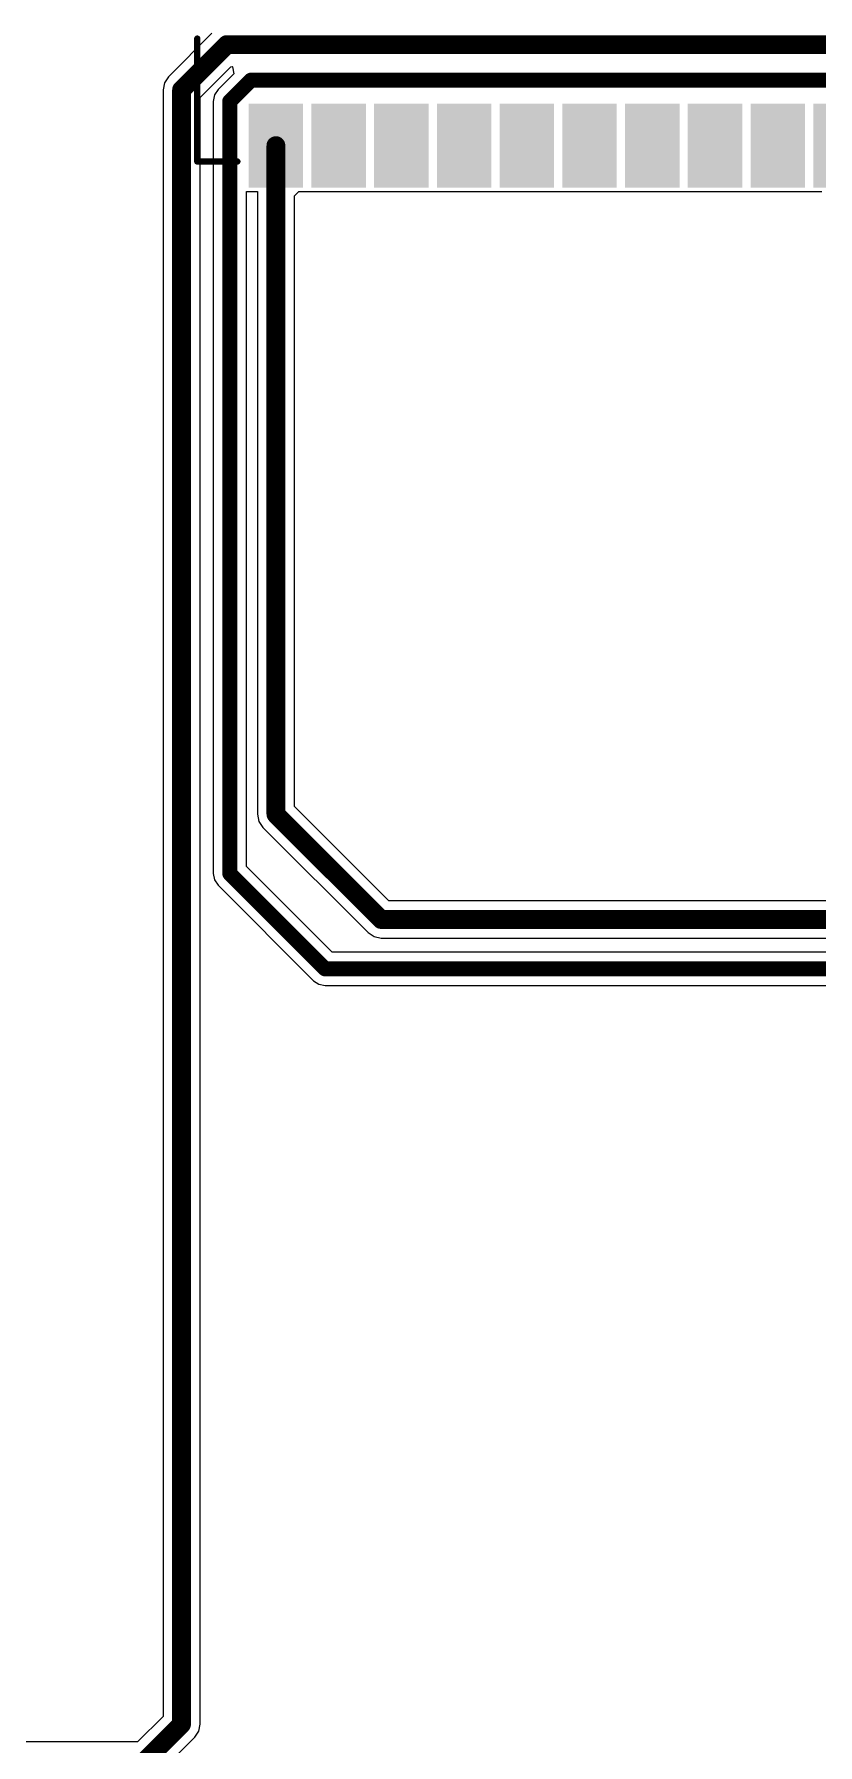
# Model space of a CAD drawing. Header units: inches. Extents: x -5 to 433, y -20 to 71.
# Drawn here: x 55.97 to 71.83, y -1.67 to 32.96 of the extents above; entities that cross this region are included whole.
import ezdxf

# ---------------------------------------------------------------- set-up
doc = ezdxf.new("R2010")
doc.units = ezdxf.units.IN
for name, color, linetype in [('Keep-Out Layer', 6, 'Continuous'), ('Top Layer', 1, 'Continuous'), ('Top Overlay', 2, 'Continuous'), ('Top Paste', 8, 'Continuous'), ('Top Solder', 216, 'Continuous')]:
    doc.layers.add(name, color=color, linetype=linetype)

# ---------------------------------------------------------------- blocks, each defined once
blk = doc.blocks.new('38_SMD_M______10')
at = {"layer": 'Keep-Out Layer'}
blk.add_hatch(color=6, dxfattribs=at).paths.add_polyline_path([(-9.042692099999998, 10.28703302), (9.0421079, 10.28703302), (9.0421079, 16.38303302), (-9.042692099999998, 16.38303302)])
at = {"layer": 'Top Layer'}
for points in [[(-9.500000049999999, 9.330000389999999), (-8.00000051, 9.330000389999999), (-8.00000051, 8.42999965), (-9.500000049999999, 8.42999965)], [(8.00000051, 9.330000389999999), (9.500000049999999, 9.330000389999999), (9.500000049999999, 8.42999965), (8.00000051, 8.42999965)], [(-9.500000049999999, 8.060000389999999), (-8.00000051, 8.060000389999999), (-8.00000051, 7.15999965), (-9.500000049999999, 7.15999965)], [(8.00000051, 8.060000389999999), (9.500000049999999, 8.060000389999999), (9.500000049999999, 7.15999965), (8.00000051, 7.15999965)], [(-9.500000049999999, 6.790000389999999), (-8.00000051, 6.790000389999999), (-8.00000051, 5.88999965), (-9.500000049999999, 5.88999965)], [(8.00000051, 6.790000389999999), (9.500000049999999, 6.790000389999999), (9.500000049999999, 5.88999965), (8.00000051, 5.88999965)], [(-9.500000049999999, 5.52000039), (-8.00000051, 5.52000039), (-8.00000051, 4.61999965), (-9.500000049999999, 4.61999965)], [(8.00000051, 5.52000039), (9.500000049999999, 5.52000039), (9.500000049999999, 4.61999965), (8.00000051, 4.61999965)], [(-9.500000049999999, 4.250000389999999), (-8.00000051, 4.250000389999999), (-8.00000051, 3.34999965), (-9.500000049999999, 3.34999965)], [(8.00000051, 4.250000389999999), (9.500000049999999, 4.250000389999999), (9.500000049999999, 3.34999965), (8.00000051, 3.34999965)], [(-9.500000049999999, 2.98000039), (-8.00000051, 2.98000039), (-8.00000051, 2.07999965), (-9.500000049999999, 2.07999965)], [(-3.10000015, 3.01000033), (-2.19999941, 3.01000033), (-2.19999941, 2.10999959), (-3.10000015, 2.10999959)], [(-1.70000041, 3.01000033), (-0.7999996699999999, 3.01000033), (-0.7999996699999999, 2.10999959), (-1.70000041, 2.10999959)], [(-0.30000067, 3.01000033), (0.6000000699999999, 3.01000033), (0.6000000699999999, 2.10999959), (-0.30000067, 2.10999959)], [(8.00000051, 2.98000039), (9.500000049999999, 2.98000039), (9.500000049999999, 2.07999965), (8.00000051, 2.07999965)], [(-9.500000049999999, 1.71000039), (-8.00000051, 1.71000039), (-8.00000051, 0.80999965), (-9.500000049999999, 0.80999965)], [(-3.10000015, 1.61000059), (-2.19999941, 1.61000059), (-2.19999941, 0.7099998499999999), (-3.10000015, 0.7099998499999999)], [(-1.70000041, 1.61000059), (-0.7999996699999999, 1.61000059), (-0.7999996699999999, 0.7099998499999999), (-1.70000041, 0.7099998499999999)], [(-0.30000067, 1.61000059), (0.6000000699999999, 1.61000059), (0.6000000699999999, 0.7099998499999999), (-0.30000067, 0.7099998499999999)], [(8.00000051, 1.71000039), (9.500000049999999, 1.71000039), (9.500000049999999, 0.80999965), (8.00000051, 0.80999965)], [(-9.500000049999999, 0.44000039), (-8.00000051, 0.44000039), (-8.00000051, -0.46000035), (-9.500000049999999, -0.46000035)], [(8.00000051, 0.44000039), (9.500000049999999, 0.44000039), (9.500000049999999, -0.46000035), (8.00000051, -0.46000035)], [(-3.10000015, 0.21000085), (-2.19999941, 0.21000085), (-2.19999941, -0.68999989), (-3.10000015, -0.68999989)], [(-1.70000041, 0.21000085), (-0.7999996699999999, 0.21000085), (-0.7999996699999999, -0.68999989), (-1.70000041, -0.68999989)], [(-0.30000067, 0.21000085), (0.6000000699999999, 0.21000085), (0.6000000699999999, -0.68999989), (-0.30000067, -0.68999989)], [(-9.500000049999999, -0.82999961), (-8.00000051, -0.82999961), (-8.00000051, -1.73000035), (-9.500000049999999, -1.73000035)], [(8.00000051, -0.82999961), (9.500000049999999, -0.82999961), (9.500000049999999, -1.73000035), (8.00000051, -1.73000035)], [(-9.500000049999999, -2.09999961), (-8.00000051, -2.09999961), (-8.00000051, -3.00000035), (-9.500000049999999, -3.00000035)], [(8.00000051, -2.09999961), (9.500000049999999, -2.09999961), (9.500000049999999, -3.00000035), (8.00000051, -3.00000035)], [(-9.500000049999999, -3.36999961), (-8.00000051, -3.36999961), (-8.00000051, -4.270000349999999), (-9.500000049999999, -4.270000349999999)], [(8.00000051, -3.36999961), (9.500000049999999, -3.36999961), (9.500000049999999, -4.270000349999999), (8.00000051, -4.270000349999999)], [(-9.500000049999999, -4.63999961), (-8.00000051, -4.63999961), (-8.00000051, -5.54000035), (-9.500000049999999, -5.54000035)], [(8.00000051, -4.63999961), (9.500000049999999, -4.63999961), (9.500000049999999, -5.54000035), (8.00000051, -5.54000035)], [(-9.500000049999999, -5.90999961), (-8.00000051, -5.90999961), (-8.00000051, -6.810000349999999), (-9.500000049999999, -6.810000349999999)], [(8.00000051, -5.90999961), (9.500000049999999, -5.90999961), (9.500000049999999, -6.810000349999999), (8.00000051, -6.810000349999999)], [(-9.500000049999999, -7.179999609999999), (-8.00000051, -7.179999609999999), (-8.00000051, -8.080000349999999), (-9.500000049999999, -8.080000349999999)], [(8.00000051, -7.179999609999999), (9.500000049999999, -7.179999609999999), (9.500000049999999, -8.080000349999999), (8.00000051, -8.080000349999999)], [(-6.159999109999999, -9.62999979), (-6.159999109999999, -8.13000025), (-5.25999837, -8.13000025), (-5.25999837, -9.62999979)], [(-4.88999911, -9.62999979), (-4.88999911, -8.13000025), (-3.989998369999999, -8.13000025), (-3.989998369999999, -9.62999979)], [(-3.61999911, -9.62999979), (-3.61999911, -8.13000025), (-2.71999837, -8.13000025), (-2.71999837, -9.62999979)], [(-2.34999911, -9.62999979), (-2.34999911, -8.13000025), (-1.44999837, -8.13000025), (-1.44999837, -9.62999979)], [(-1.07999911, -9.62999979), (-1.07999911, -8.13000025), (-0.1799983700000001, -8.13000025), (-0.1799983699999999, -9.62999979)], [(0.1900008900000001, -9.62999979), (0.1900008899999998, -8.13000025), (1.09000163, -8.13000025), (1.09000163, -9.62999979)], [(1.46000089, -9.62999979), (1.46000089, -8.13000025), (2.36000163, -8.13000025), (2.36000163, -9.62999979)], [(2.73000089, -9.62999979), (2.73000089, -8.13000025), (3.63000163, -8.13000025), (3.63000163, -9.62999979)], [(4.00000089, -9.62999979), (4.00000089, -8.13000025), (4.900001629999999, -8.13000025), (4.900001629999999, -9.62999979)], [(5.270000889999999, -9.62999979), (5.270000889999999, -8.13000025), (6.17000163, -8.13000025), (6.17000163, -9.62999979)]]:
    blk.add_hatch(color=1, dxfattribs=at).paths.add_polyline_path(points)
at = {"layer": 'Top Overlay'}
for points in [[(-7.89911552, 15.21456444), (-5.43531552, 15.21456444), (-5.43531552, 15.74796444), (-7.89911552, 15.74796444)], [(-7.89911552, 11.58236444), (-7.187915519999999, 11.58236444), (-7.187915519999999, 15.74796444), (-7.89911552, 15.74796444)], [(-5.43531552, 15.74796444), (-6.146515519999999, 15.74796444), (-6.146515519999999, 11.58236444), (-5.43531552, 11.58236444)], [(-5.51151552, 15.21456444), (-2.97151552, 15.21456444), (-2.97151552, 15.74796444), (-5.51151552, 15.74796444)], [(-2.97151552, 13.20796444), (-2.97151552, 15.74796444), (-3.50491552, 15.74796444), (-3.50491552, 13.20796444)], [(-1.49831552, 15.21456444), (1.04168448, 15.21456444), (1.04168448, 15.74796444), (-1.49831552, 15.74796444)], [(-0.96491552, 13.20796444), (-0.96491552, 15.74796444), (-1.49831552, 15.74796444), (-1.49831552, 13.20796444)], [(0.5082844799999999, 15.74796444), (0.5082844799999999, 13.20796444), (1.04168448, 13.20796444), (1.04168448, 15.74796444)], [(2.51488448, 15.21456444), (5.05488448, 15.21456444), (5.05488448, 15.74796444), (2.51488448, 15.74796444)], [(3.04828448, 13.20796444), (3.04828448, 15.74796444), (2.51488448, 15.74796444), (2.51488448, 13.20796444)], [(5.05488448, 13.20796444), (5.05488448, 15.74796444), (4.52148448, 15.74796444), (4.52148448, 13.20796444)], [(7.06148448, 13.20796444), (7.06148448, 15.74796444), (6.52808448, 15.74796444), (6.52808448, 13.20796444)], [(-3.50491552, 13.20796444), (-0.96491552, 13.20796444), (-0.96491552, 13.74136444), (-3.50491552, 13.74136444)], [(0.5082844799999999, 13.20796444), (3.04828448, 13.20796444), (3.04828448, 13.74136444), (0.5082844799999999, 13.74136444)], [(4.52148448, 13.20796444), (7.06148448, 13.20796444), (7.06148448, 13.74136444), (4.52148448, 13.74136444)], [(-9.520572779999998, 9.3613986), (-7.540571659999999, 9.3613986), (-7.540571659999999, 9.801397719999999), (-9.520572779999998, 9.801397719999999)], [(-7.95859978, 8.327593199999999), (-7.540602139999999, 8.327593199999999), (-7.540602139999999, 9.405594599999999), (-7.95859978, 9.405594599999999)]]:
    blk.add_hatch(color=2, dxfattribs=at).paths.add_polyline_path(points)
at = {"layer": 'Top Paste'}
for points in [[(-9.500000049999999, 9.330000389999999), (-8.00000051, 9.330000389999999), (-8.00000051, 8.42999965), (-9.500000049999999, 8.42999965)], [(8.00000051, 9.330000389999999), (9.500000049999999, 9.330000389999999), (9.500000049999999, 8.42999965), (8.00000051, 8.42999965)], [(-9.500000049999999, 8.060000389999999), (-8.00000051, 8.060000389999999), (-8.00000051, 7.15999965), (-9.500000049999999, 7.15999965)], [(8.00000051, 8.060000389999999), (9.500000049999999, 8.060000389999999), (9.500000049999999, 7.15999965), (8.00000051, 7.15999965)], [(-9.500000049999999, 6.790000389999999), (-8.00000051, 6.790000389999999), (-8.00000051, 5.88999965), (-9.500000049999999, 5.88999965)], [(8.00000051, 6.790000389999999), (9.500000049999999, 6.790000389999999), (9.500000049999999, 5.88999965), (8.00000051, 5.88999965)], [(-9.500000049999999, 5.52000039), (-8.00000051, 5.52000039), (-8.00000051, 4.61999965), (-9.500000049999999, 4.61999965)], [(8.00000051, 5.52000039), (9.500000049999999, 5.52000039), (9.500000049999999, 4.61999965), (8.00000051, 4.61999965)], [(-9.500000049999999, 4.250000389999999), (-8.00000051, 4.250000389999999), (-8.00000051, 3.34999965), (-9.500000049999999, 3.34999965)], [(8.00000051, 4.250000389999999), (9.500000049999999, 4.250000389999999), (9.500000049999999, 3.34999965), (8.00000051, 3.34999965)], [(-9.500000049999999, 2.98000039), (-8.00000051, 2.98000039), (-8.00000051, 2.07999965), (-9.500000049999999, 2.07999965)], [(-3.10000015, 3.01000033), (-2.19999941, 3.01000033), (-2.19999941, 2.10999959), (-3.10000015, 2.10999959)], [(-1.70000041, 3.01000033), (-0.7999996699999999, 3.01000033), (-0.7999996699999999, 2.10999959), (-1.70000041, 2.10999959)], [(-0.30000067, 3.01000033), (0.6000000699999999, 3.01000033), (0.6000000699999999, 2.10999959), (-0.30000067, 2.10999959)], [(8.00000051, 2.98000039), (9.500000049999999, 2.98000039), (9.500000049999999, 2.07999965), (8.00000051, 2.07999965)], [(-9.500000049999999, 1.71000039), (-8.00000051, 1.71000039), (-8.00000051, 0.80999965), (-9.500000049999999, 0.80999965)], [(-3.10000015, 1.61000059), (-2.19999941, 1.61000059), (-2.19999941, 0.7099998499999999), (-3.10000015, 0.7099998499999999)], [(-1.70000041, 1.61000059), (-0.7999996699999999, 1.61000059), (-0.7999996699999999, 0.7099998499999999), (-1.70000041, 0.7099998499999999)], [(-0.30000067, 1.61000059), (0.6000000699999999, 1.61000059), (0.6000000699999999, 0.7099998499999999), (-0.30000067, 0.7099998499999999)], [(8.00000051, 1.71000039), (9.500000049999999, 1.71000039), (9.500000049999999, 0.80999965), (8.00000051, 0.80999965)], [(-9.500000049999999, 0.44000039), (-8.00000051, 0.44000039), (-8.00000051, -0.46000035), (-9.500000049999999, -0.46000035)], [(8.00000051, 0.44000039), (9.500000049999999, 0.44000039), (9.500000049999999, -0.46000035), (8.00000051, -0.46000035)], [(-3.10000015, 0.21000085), (-2.19999941, 0.21000085), (-2.19999941, -0.68999989), (-3.10000015, -0.68999989)], [(-1.70000041, 0.21000085), (-0.7999996699999999, 0.21000085), (-0.7999996699999999, -0.68999989), (-1.70000041, -0.68999989)], [(-0.30000067, 0.21000085), (0.6000000699999999, 0.21000085), (0.6000000699999999, -0.68999989), (-0.30000067, -0.68999989)], [(-9.500000049999999, -0.82999961), (-8.00000051, -0.82999961), (-8.00000051, -1.73000035), (-9.500000049999999, -1.73000035)], [(8.00000051, -0.82999961), (9.500000049999999, -0.82999961), (9.500000049999999, -1.73000035), (8.00000051, -1.73000035)], [(-9.500000049999999, -2.09999961), (-8.00000051, -2.09999961), (-8.00000051, -3.00000035), (-9.500000049999999, -3.00000035)], [(8.00000051, -2.09999961), (9.500000049999999, -2.09999961), (9.500000049999999, -3.00000035), (8.00000051, -3.00000035)], [(-9.500000049999999, -3.36999961), (-8.00000051, -3.36999961), (-8.00000051, -4.270000349999999), (-9.500000049999999, -4.270000349999999)], [(8.00000051, -3.36999961), (9.500000049999999, -3.36999961), (9.500000049999999, -4.270000349999999), (8.00000051, -4.270000349999999)], [(-9.500000049999999, -4.63999961), (-8.00000051, -4.63999961), (-8.00000051, -5.54000035), (-9.500000049999999, -5.54000035)], [(8.00000051, -4.63999961), (9.500000049999999, -4.63999961), (9.500000049999999, -5.54000035), (8.00000051, -5.54000035)], [(-9.500000049999999, -5.90999961), (-8.00000051, -5.90999961), (-8.00000051, -6.810000349999999), (-9.500000049999999, -6.810000349999999)], [(8.00000051, -5.90999961), (9.500000049999999, -5.90999961), (9.500000049999999, -6.810000349999999), (8.00000051, -6.810000349999999)], [(-9.500000049999999, -7.179999609999999), (-8.00000051, -7.179999609999999), (-8.00000051, -8.080000349999999), (-9.500000049999999, -8.080000349999999)], [(8.00000051, -7.179999609999999), (9.500000049999999, -7.179999609999999), (9.500000049999999, -8.080000349999999), (8.00000051, -8.080000349999999)], [(-6.159999109999999, -9.62999979), (-6.159999109999999, -8.13000025), (-5.25999837, -8.13000025), (-5.25999837, -9.62999979)], [(-4.88999911, -9.62999979), (-4.88999911, -8.13000025), (-3.989998369999999, -8.13000025), (-3.989998369999999, -9.62999979)], [(-3.61999911, -9.62999979), (-3.61999911, -8.13000025), (-2.71999837, -8.13000025), (-2.71999837, -9.62999979)], [(-2.34999911, -9.62999979), (-2.34999911, -8.13000025), (-1.44999837, -8.13000025), (-1.44999837, -9.62999979)], [(-1.07999911, -9.62999979), (-1.07999911, -8.13000025), (-0.1799983700000001, -8.13000025), (-0.1799983699999999, -9.62999979)], [(0.1900008900000001, -9.62999979), (0.1900008899999998, -8.13000025), (1.09000163, -8.13000025), (1.09000163, -9.62999979)], [(1.46000089, -9.62999979), (1.46000089, -8.13000025), (2.36000163, -8.13000025), (2.36000163, -9.62999979)], [(2.73000089, -9.62999979), (2.73000089, -8.13000025), (3.63000163, -8.13000025), (3.63000163, -9.62999979)], [(4.00000089, -9.62999979), (4.00000089, -8.13000025), (4.900001629999999, -8.13000025), (4.900001629999999, -9.62999979)], [(5.270000889999999, -9.62999979), (5.270000889999999, -8.13000025), (6.17000163, -8.13000025), (6.17000163, -9.62999979)]]:
    blk.add_hatch(color=8, dxfattribs=at).paths.add_polyline_path(points)
at = {"layer": 'Top Solder'}
for points in [[(-9.601600049999998, 9.43160039), (-7.89840051, 9.43160039), (-7.89840051, 8.32839965), (-9.601600049999998, 8.32839965)], [(7.89840051, 9.43160039), (9.601600049999998, 9.43160039), (9.601600049999998, 8.32839965), (7.89840051, 8.32839965)], [(-9.601600049999998, 8.161600389999998), (-7.89840051, 8.161600389999998), (-7.89840051, 7.058399649999999), (-9.601600049999998, 7.058399649999999)], [(7.89840051, 8.161600389999998), (9.601600049999998, 8.161600389999998), (9.601600049999998, 7.058399649999999), (7.89840051, 7.058399649999999)], [(-9.601600049999998, 6.89160039), (-7.89840051, 6.89160039), (-7.89840051, 5.78839965), (-9.601600049999998, 5.78839965)], [(7.89840051, 6.89160039), (9.601600049999998, 6.89160039), (9.601600049999998, 5.78839965), (7.89840051, 5.78839965)], [(-9.601600049999998, 5.621600389999999), (-7.89840051, 5.621600389999999), (-7.89840051, 4.51839965), (-9.601600049999998, 4.51839965)], [(7.89840051, 5.621600389999999), (9.601600049999998, 5.621600389999999), (9.601600049999998, 4.51839965), (7.89840051, 4.51839965)], [(-9.601600049999998, 4.35160039), (-7.89840051, 4.35160039), (-7.89840051, 3.24839965), (-9.601600049999998, 3.24839965)], [(7.89840051, 4.35160039), (9.601600049999998, 4.35160039), (9.601600049999998, 3.24839965), (7.89840051, 3.24839965)], [(-9.601600049999998, 3.08160039), (-7.89840051, 3.08160039), (-7.89840051, 1.97839965), (-9.601600049999998, 1.97839965)], [(-3.20160015, 3.11160033), (-2.09839941, 3.11160033), (-2.09839941, 2.00839959), (-3.20160015, 2.00839959)], [(-1.80160041, 3.11160033), (-0.69839967, 3.11160033), (-0.69839967, 2.00839959), (-1.80160041, 2.00839959)], [(-0.40160067, 3.11160033), (0.7016000699999999, 3.11160033), (0.7016000699999999, 2.00839959), (-0.40160067, 2.00839959)], [(7.89840051, 3.08160039), (9.601600049999998, 3.08160039), (9.601600049999998, 1.97839965), (7.89840051, 1.97839965)], [(-9.601600049999998, 1.81160039), (-7.89840051, 1.81160039), (-7.89840051, 0.70839965), (-9.601600049999998, 0.70839965)], [(7.89840051, 1.81160039), (9.601600049999998, 1.81160039), (9.601600049999998, 0.70839965), (7.89840051, 0.70839965)], [(-3.20160015, 1.71160059), (-2.09839941, 1.71160059), (-2.09839941, 0.60839985), (-3.20160015, 0.60839985)], [(-1.80160041, 1.71160059), (-0.69839967, 1.71160059), (-0.69839967, 0.60839985), (-1.80160041, 0.60839985)], [(-0.40160067, 1.71160059), (0.7016000699999999, 1.71160059), (0.7016000699999999, 0.60839985), (-0.40160067, 0.60839985)], [(-9.601600049999998, 0.54160039), (-7.89840051, 0.54160039), (-7.89840051, -0.56160035), (-9.601600049999998, -0.56160035)], [(7.89840051, 0.54160039), (9.601600049999998, 0.54160039), (9.601600049999998, -0.56160035), (7.89840051, -0.56160035)], [(-3.20160015, 0.31160085), (-2.09839941, 0.31160085), (-2.09839941, -0.79159989), (-3.20160015, -0.79159989)], [(-1.80160041, 0.31160085), (-0.69839967, 0.31160085), (-0.69839967, -0.79159989), (-1.80160041, -0.79159989)], [(-0.40160067, 0.31160085), (0.7016000699999999, 0.31160085), (0.7016000699999999, -0.79159989), (-0.40160067, -0.79159989)], [(-9.601600049999998, -0.72839961), (-7.89840051, -0.72839961), (-7.89840051, -1.83160035), (-9.601600049999998, -1.83160035)], [(7.89840051, -0.72839961), (9.601600049999998, -0.72839961), (9.601600049999998, -1.83160035), (7.89840051, -1.83160035)], [(-9.601600049999998, -1.99839961), (-7.89840051, -1.99839961), (-7.89840051, -3.10160035), (-9.601600049999998, -3.10160035)], [(7.89840051, -1.99839961), (9.601600049999998, -1.99839961), (9.601600049999998, -3.10160035), (7.89840051, -3.10160035)], [(-9.601600049999998, -3.268399609999999), (-7.89840051, -3.268399609999999), (-7.89840051, -4.37160035), (-9.601600049999998, -4.37160035)], [(7.89840051, -3.268399609999999), (9.601600049999998, -3.268399609999999), (9.601600049999998, -4.37160035), (7.89840051, -4.37160035)], [(-9.601600049999998, -4.53839961), (-7.89840051, -4.53839961), (-7.89840051, -5.64160035), (-9.601600049999998, -5.64160035)], [(7.89840051, -4.53839961), (9.601600049999998, -4.53839961), (9.601600049999998, -5.64160035), (7.89840051, -5.64160035)], [(-9.601600049999998, -5.808399609999999), (-7.89840051, -5.808399609999999), (-7.89840051, -6.91160035), (-9.601600049999998, -6.91160035)], [(7.89840051, -5.808399609999999), (9.601600049999998, -5.808399609999999), (9.601600049999998, -6.91160035), (7.89840051, -6.91160035)], [(-9.601600049999998, -7.078399609999999), (-7.89840051, -7.078399609999999), (-7.89840051, -8.18160035), (-9.601600049999998, -8.18160035)], [(7.89840051, -7.078399609999999), (9.601600049999998, -7.078399609999999), (9.601600049999998, -8.18160035), (7.89840051, -8.18160035)], [(-6.26159911, -9.731599789999999), (-6.26159911, -8.02840025), (-5.15839837, -8.02840025), (-5.15839837, -9.731599789999999)], [(-4.991599109999999, -9.731599789999999), (-4.991599109999999, -8.02840025), (-3.88839837, -8.02840025), (-3.88839837, -9.731599789999999)], [(-3.72159911, -9.731599789999999), (-3.72159911, -8.02840025), (-2.61839837, -8.02840025), (-2.61839837, -9.731599789999999)], [(-2.45159911, -9.731599789999999), (-2.45159911, -8.02840025), (-1.34839837, -8.02840025), (-1.34839837, -9.731599789999999)], [(-1.18159911, -9.731599789999999), (-1.18159911, -8.02840025), (-0.07839837000000013, -8.02840025), (-0.07839836999999986, -9.731599789999999)], [(0.08840089000000013, -9.731599789999999), (0.08840088999999984, -8.02840025), (1.19160163, -8.02840025), (1.19160163, -9.731599789999999)], [(1.35840089, -9.731599789999999), (1.35840089, -8.02840025), (2.46160163, -8.02840025), (2.46160163, -9.731599789999999)], [(2.62840089, -9.731599789999999), (2.62840089, -8.02840025), (3.73160163, -8.02840025), (3.73160163, -9.731599789999999)], [(3.89840089, -9.731599789999999), (3.89840089, -8.02840025), (5.00160163, -8.02840025), (5.00160163, -9.731599789999999)], [(5.16840089, -9.731599789999999), (5.16840089, -8.02840025), (6.27160163, -8.02840025), (6.27160163, -9.731599789999999)]]:
    blk.add_hatch(color=216, dxfattribs=at).paths.add_polyline_path(points)
at = {"layer": 'Top Overlay'}
for points in [[(-9.0956003, 16.43400066, 0.127, 0.127, 0), (9.0910029, 16.4340032, 0.127, 0.127, 0)], [(-9.0956003, 10.24400034, 0.127, 0.127, 0), (-9.0956003, 16.43400066, 0.127, 0.127, 0)], [(9.0910029, 10.24400288, 0.127, 0.127, 0), (9.0910029, 16.4340032, 0.127, 0.127, 0)], [(-9.0956003, 10.24400034, 0.127, 0.127, 0), (9.08580606, 10.24400288, 0.127, 0.127, 0)], [(-9.8044, 8.737599999999999, 0.1999996, 0.1999996, 0), (-9.8044, 8.991599999999998, 0.1999996, 0.1999996, 0)], [(-9.6774, 8.8646, 0.1999996, 0.1999996, 0), (-9.8044, 8.991599999999998, 0.1999996, 0.1999996, 0)], [(-9.8044, 8.737599999999999, 0.1999996, 0.1999996, 0), (-9.6774, 8.8646, 0.1999996, 0.1999996, 0)], [(-9.0891995, -9.222201519999999, 0.127, 0.127, 0), (-9.0891995, -8.40940152, 0.127, 0.127, 0)], [(9.0718005, -9.222201519999999, 0.127, 0.127, 0), (9.0718005, -8.40940152, 0.127, 0.127, 0)], [(-6.599999499999999, -9.222201519999999, 0.127, 0.127, 0), (-9.0891995, -9.222201519999999, 0.127, 0.127, 0)], [(9.0718005, -9.222201519999999, 0.127, 0.127, 0), (6.582600499999999, -9.222201519999999, 0.127, 0.127, 0)]]:
    blk.add_lwpolyline(points, format="xyseb", dxfattribs=at)
for points in [[(-9.1273503, 16.43400066, 0.0635, 0.0635, 1), (-9.0638503, 16.43400066, 0.0635, 0.0635, 1)], [(-9.1273503, 16.43400066, 0.0635, 0.0635, 1), (-9.0638503, 16.43400066, 0.0635, 0.0635, 1)], [(9.0592529, 16.4340032, 0.0635, 0.0635, 1), (9.1227529, 16.4340032, 0.0635, 0.0635, 1)], [(9.0592529, 16.4340032, 0.0635, 0.0635, 1), (9.1227529, 16.4340032, 0.0635, 0.0635, 1)], [(-9.1273503, 10.24400034, 0.0635, 0.0635, 1), (-9.0638503, 10.24400034, 0.0635, 0.0635, 1)], [(-9.1273503, 10.24400034, 0.0635, 0.0635, 1), (-9.0638503, 10.24400034, 0.0635, 0.0635, 1)], [(9.05405606, 10.24400288, 0.0635, 0.0635, 1), (9.11755606, 10.24400288, 0.0635, 0.0635, 1)], [(9.0592529, 10.24400288, 0.0635, 0.0635, 1), (9.1227529, 10.24400288, 0.0635, 0.0635, 1)], [(-9.854399899999999, 8.991599999999998, 0.0999998, 0.0999998, 1), (-9.7544001, 8.991599999999998, 0.0999998, 0.0999998, 1)], [(-9.854399899999999, 8.991599999999998, 0.0999998, 0.0999998, 1), (-9.7544001, 8.991599999999998, 0.0999998, 0.0999998, 1)], [(-9.854399899999999, 8.737599999999999, 0.0999998, 0.0999998, 1), (-9.7544001, 8.737599999999999, 0.0999998, 0.0999998, 1)], [(-9.854399899999999, 8.737599999999999, 0.0999998, 0.0999998, 1), (-9.7544001, 8.737599999999999, 0.0999998, 0.0999998, 1)], [(-9.7273999, 8.8646, 0.0999998, 0.0999998, 1), (-9.6274001, 8.8646, 0.0999998, 0.0999998, 1)], [(-9.7273999, 8.8646, 0.0999998, 0.0999998, 1), (-9.6274001, 8.8646, 0.0999998, 0.0999998, 1)], [(-9.120949499999998, -8.40940152, 0.0635, 0.0635, 1), (-9.057449499999999, -8.40940152, 0.0635, 0.0635, 1)], [(9.0400505, -8.40940152, 0.0635, 0.0635, 1), (9.103550499999999, -8.40940152, 0.0635, 0.0635, 1)], [(-9.120949499999998, -9.222201519999999, 0.0635, 0.0635, 1), (-9.057449499999999, -9.222201519999999, 0.0635, 0.0635, 1)], [(-9.120949499999998, -9.222201519999999, 0.0635, 0.0635, 1), (-9.057449499999999, -9.222201519999999, 0.0635, 0.0635, 1)], [(-6.6317495, -9.222201519999999, 0.0635, 0.0635, 1), (-6.568249499999999, -9.222201519999999, 0.0635, 0.0635, 1)], [(6.5508505, -9.222201519999999, 0.0635, 0.0635, 1), (6.6143505, -9.222201519999999, 0.0635, 0.0635, 1)], [(9.0400505, -9.222201519999999, 0.0635, 0.0635, 1), (9.103550499999999, -9.222201519999999, 0.0635, 0.0635, 1)], [(9.0400505, -9.222201519999999, 0.0635, 0.0635, 1), (9.103550499999999, -9.222201519999999, 0.0635, 0.0635, 1)]]:
    blk.add_lwpolyline(points, format="xyseb", close=True, dxfattribs=at)

msp = doc.modelspace()

# ---------------------------------------------------------------- linework, layer by layer
at = {"layer": 'Top Layer'}
for p, q in [((59.56361975999999, 32.98379992), (58.68310843999999, 32.10328605999999)), ((59.32415364, 31.68221502), (59.94471627999999, 32.30277512)), ((59.94471627999999, 32.30277512), (59.97154883999999, 32.3077078)), ((59.97154883999999, 32.3077078), (59.97835857999999, 32.30293514)), ((59.97835857999999, 32.30293514), (60.00755842, 32.16411144)), ((58.60170652, 31.98146003999999), (58.57312136, 31.837757)), ((58.68310843999999, 32.10328605999999), (58.60170652, 31.98146003999999)), ((60.00755842, 32.16411144), (59.6864694, 31.84302242)), ((58.57312136, 31.837757), (58.57312136, -1.09655102)), ((59.32415364, -1.25209554), (59.32415364, 31.68221502)), ((59.61349011999999, 31.73379988), (59.58786152, 31.60496092)), ((59.58786152, 31.60496092), (59.58786152, 15.97067164)), ((59.6864694, 31.84302242), (59.61349011999999, 31.73379988)), ((60.26120027999999, 16.11012526), (60.26120027999999, 29.7808015)), ((60.26120027999999, 29.7808015), (60.48288385999999, 29.7808015)), ((60.48288385999999, 29.7808015), (60.48288385999999, 29.4894)), ((60.48288385999999, 29.4894), (60.48288385999999, 17.1704)), ((61.23391613999999, 29.69099726), (61.32372038, 29.7808015)), ((61.23391613999999, 29.4894), (61.23391613999999, 29.69099726)), ((61.23391613999999, 17.32594198), (61.23391613999999, 29.4894)), ((61.32372038, 29.7808015), (61.4861991, 29.78079896)), ((61.4861991, 29.78079896), (61.61320163999999, 29.7808015)), ((61.61320163999999, 29.7808015), (62.64359836, 29.7808015)), ((62.64359836, 29.7808015), (62.7561991, 29.78079896)), ((62.7561991, 29.78079896), (62.88320164, 29.7808015)), ((62.88320164, 29.7808015), (63.91359835999999, 29.7808015)), ((63.91359835999999, 29.7808015), (64.02619909999999, 29.78079896)), ((64.02619909999999, 29.78079896), (64.15320163999999, 29.7808015)), ((64.15320163999999, 29.7808015), (65.18359836, 29.7808015)), ((65.18359836, 29.7808015), (65.2961991, 29.78079896)), ((65.2961991, 29.78079896), (65.42320163999999, 29.7808015)), ((65.42320163999999, 29.7808015), (66.45359836, 29.7808015)), ((66.45359836, 29.7808015), (66.56619909999999, 29.78079896)), ((66.56619909999999, 29.78079896), (66.69320164, 29.7808015)), ((66.69320164, 29.7808015), (67.72359836, 29.7808015)), ((67.72359836, 29.7808015), (67.8361991, 29.78079896)), ((67.8361991, 29.78079896), (67.96320164, 29.7808015)), ((67.96320164, 29.7808015), (68.99359836, 29.7808015)), ((68.99359836, 29.7808015), (69.1061991, 29.78079896)), ((69.1061991, 29.78079896), (69.23320164, 29.7808015)), ((69.23320164, 29.7808015), (70.26359835999999, 29.7808015)), ((70.26359835999999, 29.7808015), (70.3761991, 29.78079896)), ((70.3761991, 29.78079896), (70.50320164, 29.7808015)), ((70.50320164, 29.7808015), (71.53359836, 29.7808015)), ((71.53359836, 29.7808015), (71.6461991, 29.78079896)), ((71.6461991, 29.78079896), (71.77320164, 29.7808015)), ((71.77320164, 29.7808015), (71.91288386, 29.7808015)), ((63.1449461, 15.41491456), (61.23391613999999, 17.32594198)), ((60.48288385999999, 17.1704), (60.51146902, 17.02669696)), ((60.51146902, 17.02669696), (60.59287094, 16.90487094)), ((60.59287094, 16.90487094), (62.72386997999999, 14.77386936)), ((59.58786152, 15.97067164), (59.61349011999999, 15.84183268)), ((61.99525827999999, 14.37606726), (60.26120027999999, 16.11012526)), ((59.61349011999999, 15.84183268), (59.6864694, 15.73261014)), ((59.6864694, 15.73261014), (61.61774316, 13.80133638)), ((77.35735861999999, 15.4149171), (63.1449461, 15.41491456)), ((62.72386997999999, 14.77386936), (62.845696, 14.69246744)), ((62.845696, 14.69246744), (62.98939904, 14.66388228)), ((62.98939904, 14.66388228), (77.35735861999999, 14.66388482)), ((77.35735861999999, 14.37606726), (61.99525827999999, 14.37606726)), ((61.61774316, 13.80133638), (61.72696823999999, 13.72835456)), ((61.72696823999999, 13.72835456), (61.85580466, 13.7027285)), ((61.85580466, 13.7027285), (77.35735861999999, 13.7027285)), ((58.57312136, -1.09655102), (58.05930221999999, -1.6103727)), ((59.29556847999999, -1.39579858), (59.32415364, -1.25209554)), ((58.05930221999999, -1.6103727), (39.37509778, -1.6103727)), ((58.48037326, -2.2514179), (59.21416656, -1.51762714)), ((59.21416656, -1.51762714), (59.29556847999999, -1.39579858))]:
    msp.add_line(p, q, dxfattribs=at)
for points in [[(58.9486375, 31.837757, 0.3809999999999999, 0.3809999999999999, 0), (59.86505425999999, 32.75417376, 0.3809999999999999, 0.3809999999999999, 0)], [(59.86505425999999, 32.75417376, 0.3809999999999999, 0.3809999999999999, 0), (72.07337376, 32.75417376, 0.3809999999999999, 0.3809999999999999, 0)], [(58.9486375, -1.25209554, 0.3809999999999999, 0.3809999999999999, 0), (58.9486375, 31.837757, 0.3809999999999999, 0.3809999999999999, 0)], [(59.9245309, 31.60496092, 0.3048, 0.3048, 0), (60.35229738, 32.0327274, 0.3048, 0.3048, 0)], [(60.35229738, 32.0327274, 0.3048, 0.3048, 0), (73.51092739999999, 32.0327274, 0.3048, 0.3048, 0)], [(59.9245309, 15.97067164, 0.3048, 0.3048, 0), (59.9245309, 31.60496092, 0.3048, 0.3048, 0)], [(60.8584, 29.4894, 0.3809999999999999, 0.3809999999999999, 0), (60.8584, 30.7086, 0.3809999999999999, 0.3809999999999999, 0)], [(60.8584, 17.1704, 0.3809999999999999, 0.3809999999999999, 0), (60.8584, 29.4894, 0.3809999999999999, 0.3809999999999999, 0)], [(60.8584, 17.1704, 0.3809999999999999, 0.3809999999999999, 0), (62.98940158, 15.03939842, 0.3809999999999999, 0.3809999999999999, 0)], [(59.9245309, 15.97067164, 0.3048, 0.3048, 0), (61.85580466, 14.03939788, 0.3048, 0.3048, 0)], [(62.98939904, 15.03939842, 0.3809999999999999, 0.3809999999999999, 0), (78.33515702, 15.03940096, 0.3809999999999999, 0.3809999999999999, 0)], [(61.85580466, 14.03939788, 0.3048, 0.3048, 0), (78.33515447999999, 14.03939788, 0.3048, 0.3048, 0)], [(82.80399999999999, 4.3447462, 0.3809999999999999, 0.3809999999999999, -0.4142135623730953), (67.437, -11.1506, 0.3809999999999999, 0.3809999999999999, 0)], [(58.2148442, -1.98588884, 0.3809999999999999, 0.3809999999999999, 0), (58.9486375, -1.25209554, 0.3809999999999999, 0.3809999999999999, 0)]]:
    msp.add_lwpolyline(points, format="xyseb", dxfattribs=at)
for points in [[(59.76980425999999, 32.75417376, 0.1905, 0.1905, 1), (59.96030426, 32.75417376, 0.1905, 0.1905, 1)], [(59.76980425999999, 32.75417376, 0.1905, 0.1905, 1), (59.96030426, 32.75417376, 0.1905, 0.1905, 1)], [(58.8533875, 31.837757, 0.1905, 0.1905, 1), (59.0438875, 31.837757, 0.1905, 0.1905, 1)], [(58.8533875, 31.837757, 0.1905, 0.1905, 1), (59.0438875, 31.837757, 0.1905, 0.1905, 1)], [(60.27609738, 32.0327274, 0.1524, 0.1524, 1), (60.42849738, 32.0327274, 0.1524, 0.1524, 1)], [(60.27609738, 32.0327274, 0.1524, 0.1524, 1), (60.42849738, 32.0327274, 0.1524, 0.1524, 1)], [(59.8483309, 31.60496092, 0.1524, 0.1524, 1), (60.00073089999999, 31.60496092, 0.1524, 0.1524, 1)], [(59.8483309, 31.60496092, 0.1524, 0.1524, 1), (60.00073089999999, 31.60496092, 0.1524, 0.1524, 1)], [(60.76315, 30.7086, 0.1905, 0.1905, 1), (60.95365, 30.7086, 0.1905, 0.1905, 1)], [(60.76315, 29.4894, 0.1905, 0.1905, 1), (60.95365, 29.4894, 0.1905, 0.1905, 1)], [(60.76315, 29.4894, 0.1905, 0.1905, 1), (60.95365, 29.4894, 0.1905, 0.1905, 1)], [(60.76315, 17.1704, 0.1905, 0.1905, 1), (60.95365, 17.1704, 0.1905, 0.1905, 1)], [(60.76315, 17.1704, 0.1905, 0.1905, 1), (60.95365, 17.1704, 0.1905, 0.1905, 1)], [(59.8483309, 15.97067164, 0.1524, 0.1524, 1), (60.00073089999999, 15.97067164, 0.1524, 0.1524, 1)], [(59.8483309, 15.97067164, 0.1524, 0.1524, 1), (60.00073089999999, 15.97067164, 0.1524, 0.1524, 1)], [(62.89414903999999, 15.03939842, 0.1905, 0.1905, 1), (63.08464904, 15.03939842, 0.1905, 0.1905, 1)], [(62.89415157999999, 15.03939842, 0.1905, 0.1905, 1), (63.08465158, 15.03939842, 0.1905, 0.1905, 1)], [(61.77960465999999, 14.03939788, 0.1524, 0.1524, 1), (61.93200466, 14.03939788, 0.1524, 0.1524, 1)], [(61.77960465999999, 14.03939788, 0.1524, 0.1524, 1), (61.93200466, 14.03939788, 0.1524, 0.1524, 1)], [(58.8533875, -1.25209554, 0.1905, 0.1905, 1), (59.0438875, -1.25209554, 0.1905, 0.1905, 1)], [(58.8533875, -1.25209554, 0.1905, 0.1905, 1), (59.0438875, -1.25209554, 0.1905, 0.1905, 1)]]:
    msp.add_lwpolyline(points, format="xyseb", close=True, dxfattribs=at)

# ---------------------------------------------------------------- block references
at = {"rotation": 270}
msp.add_blockref('38_SMD_M______10', (68.48839998, 39.45860028), dxfattribs=at)

doc.saveas('drawing.dxf')
